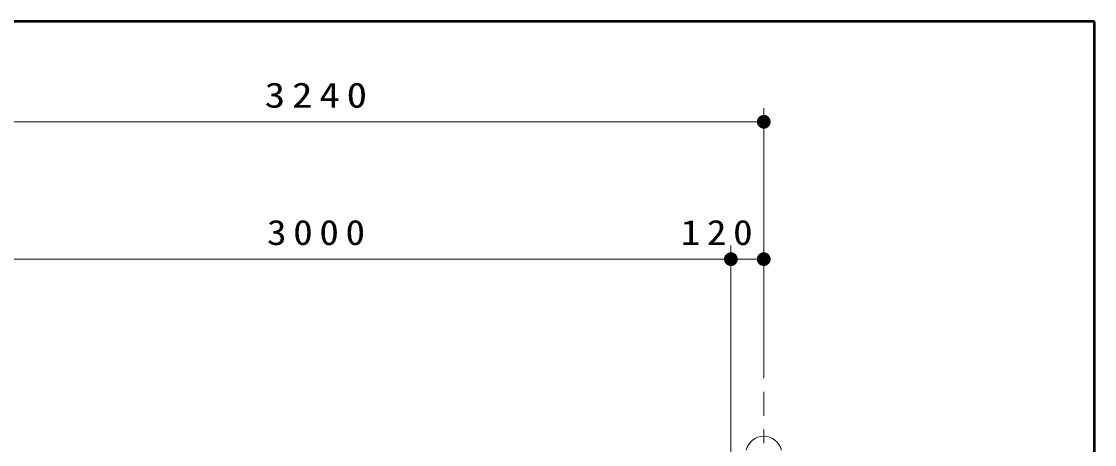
# Model space of a CAD drawing. Units: millimetres on the paper, scale 1:50. Extents: x -365 to 10, y -38 to 257.
# Drawn here: x -78.2 to 0, y 226.2 to 257 of the extents above; entities that cross this region are included whole.
import ezdxf

# ---------------------------------------------------------------- set-up
doc = ezdxf.new("R2010")
doc.units = ezdxf.units.MM
doc.linetypes.add('USER2', pattern=[6, 3, -1, 1, -1])
doc.layers.add('LY_1', color=7, linetype='Continuous', lineweight=13)
doc.layers.add('LY_2', color=7, linetype='Continuous', lineweight=13)
doc.styles.add('ＭＳ ゴシック', font='')
doc.styles.get('ＭＳ ゴシック').set_extended_font_data('MS Gothic')

# ---------------------------------------------------------------- blocks, each defined once
blk = doc.blocks.new('filled_dot')
at = {"color": 0, "linetype": 'Continuous', "lineweight": -2, "const_width": 1.25}
blk.add_lwpolyline([(-0.625, 0, 1), (0.625, 0, 1)], format="xyb", close=True, dxfattribs=at)

msp = doc.modelspace()

# ---------------------------------------------------------------- linework, layer by layer
at = {"layer": 'LY_1'}
for p, q in [((-24.107, 231.028), (-24.107, 250.697)), ((-88.907, 249.697), (-24.107, 249.697)), ((-26.507, 220.606), (-26.507, 240.697)), ((-86.507, 239.697), (-26.507, 239.697)), ((-30.272, 239.697), (-24.107, 239.697))]:
    msp.add_line(p, q, dxfattribs=at)
at = {"layer": 'LY_1', "linetype": 'USER2'}
msp.add_line((-24.107, 162.29), (-24.107, 230.028), dxfattribs=at)
at = {"layer": 'LY_1'}
msp.add_arc((-24.107, 225.484), 1.319, 14.00253, 165.99746, dxfattribs=at)
at = {"layer": 'LY_2', "lineweight": 50}
for p, q in [((0, 257), (-365, 257)), ((0, 0), (0, 257))]:
    msp.add_line(p, q, dxfattribs=at)

# ---------------------------------------------------------------- block references
at = {"layer": 'LY_1', "xscale": 0.4, "yscale": 0.4, "rotation": 180}
for p in [(-24.107, 249.697), (-26.507, 239.697), (-24.107, 239.697)]:
    msp.add_blockref('filled_dot', p, dxfattribs=at)
at = {"layer": 'LY_1', "xscale": 0.4, "yscale": 0.4}
msp.add_blockref('filled_dot', (-26.507, 239.697), dxfattribs=at)

# ---------------------------------------------------------------- texts
at = {"layer": 'LY_1', "char_height": 1.833, "attachment_point": 8, "style": 'ＭＳ ゴシック'}
for s, insert in [('\\T1.33;\\W1.2;3240', (-56.507, 250.697)), ('\\T1.33;\\W1.15;3000', (-56.507, 240.697)), ('\\T1.33;\\W1.15;120', (-27.303, 240.697))]:
    msp.add_mtext(s, dxfattribs=dict(at, insert=insert))

doc.saveas('drawing.dxf')
